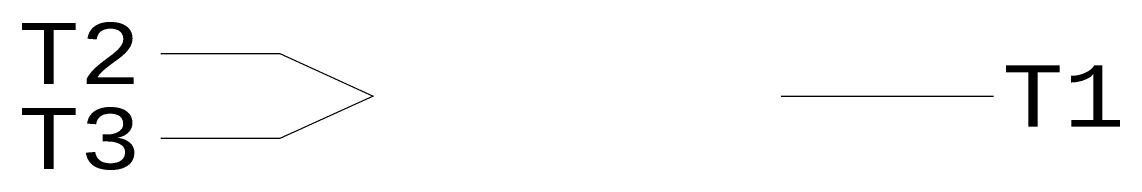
# Model space of a CAD drawing. Header units: millimetres. Extents: x 310.8 to 343, y 175.1 to 179.5.
import ezdxf
from ezdxf.enums import TextEntityAlignment as Align

# ---------------------------------------------------------------- set-up
doc = ezdxf.new("R2010")
doc.units = ezdxf.units.MM
doc.styles.add('Courier', font='cour.ttf', dxfattribs={"height": 1.5})

msp = doc.modelspace()

# ---------------------------------------------------------------- linework, layer by layer
at = {"color": 1}
msp.add_line((333.071, 177.291), (339.31, 177.291), dxfattribs=at)
msp.add_lwpolyline([(314.831, 178.541), (318.331, 178.541), (321.071, 177.291), (318.331, 176.041), (314.831, 176.041)], dxfattribs=at)

# ---------------------------------------------------------------- texts
at = {"color": 7, "style": 'Courier'}
for tag, p in [('T2', (314.246, 178.541)), ('T3', (314.246, 176.041))]:
    msp.add_attdef(tag, text='', height=1.8, dxfattribs=at).set_placement(p, align=Align.MIDDLE_RIGHT)
msp.add_attdef('T1', text='', height=1.8, dxfattribs=at).set_placement((339.571, 177.291), align=Align.MIDDLE_LEFT)

doc.saveas('drawing.dxf')
